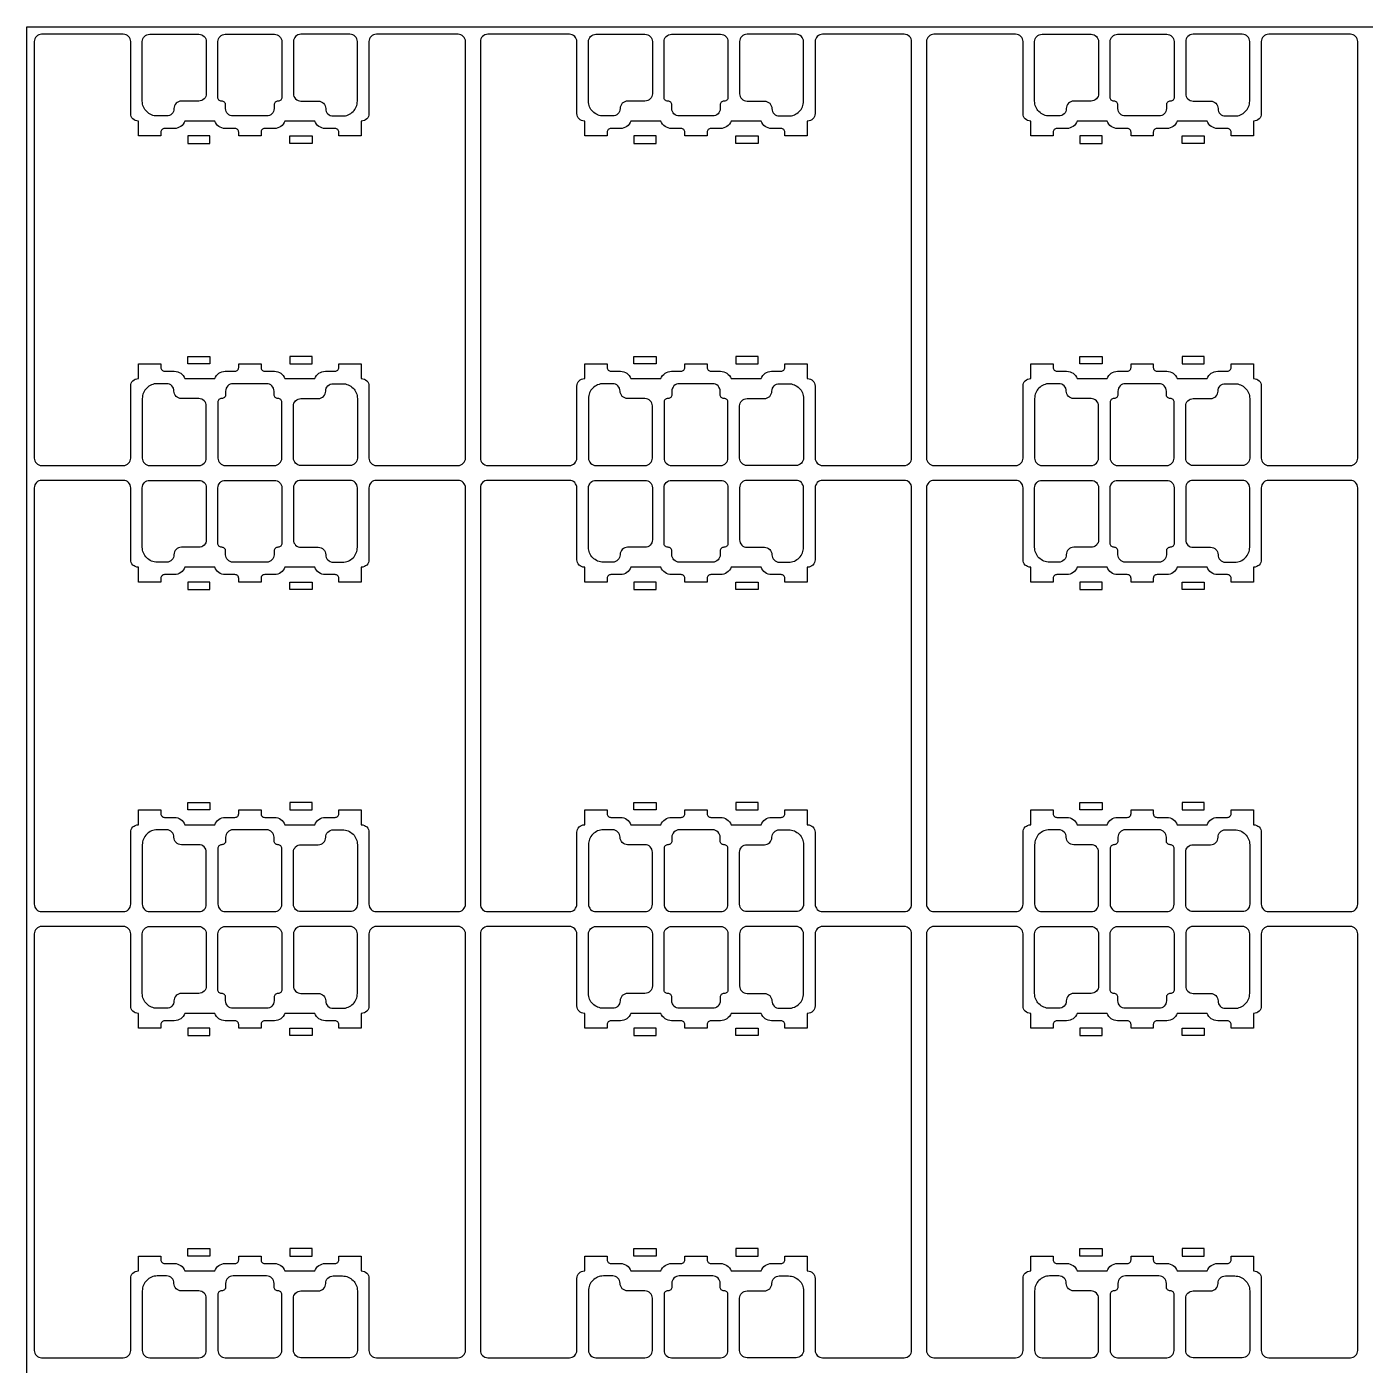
# Model space of a CAD drawing. Header units: millimetres. Extents: x -75 to 82, y -75 to 75.
# Drawn here: x -75 to 15, y -15 to 75 of the extents above; entities that cross this region are included whole.
import ezdxf

# ---------------------------------------------------------------- set-up
doc = ezdxf.new("R2010")
doc.units = ezdxf.units.MM
doc.layers.add('tc_etch_chemical', color=1, linetype='Continuous')

msp = doc.modelspace()

# ---------------------------------------------------------------- linework, layer by layer
msp.add_lwpolyline([(-75, -75), (-75, 75), (75, 75), (75, -75)], close=True)
at = {"layer": 'tc_etch_chemical'}
for points in [[(-74.5, 46, 0.414214), (-74, 45.5), (-68.51, 45.5, 0.414214), (-68.01, 46), (-68.01, 50.839, -0.414214), (-67.51, 51.339), (-67.48, 51.339), (-67.48, 52.339), (-65.98, 52.339), (-65.98, 52.089, 0.414214), (-65.73, 51.839), (-65.08, 51.839, -0.317837), (-64.373, 51.339), (-62.357, 51.339, -0.317837), (-61.65, 51.839), (-61, 51.839, 0.414214), (-60.75, 52.089), (-60.75, 52.339), (-59.25, 52.339), (-59.25, 52.089, 0.414214), (-59, 51.839), (-58.35, 51.839, -0.317838), (-57.643, 51.339), (-55.627, 51.339, -0.317837), (-54.92, 51.839), (-54.27, 51.839, 0.414214), (-54.02, 52.089), (-54.02, 52.339), (-52.52, 52.339), (-52.52, 51.339), (-52.49, 51.339, -0.414214), (-51.99, 50.839), (-51.99, 46, 0.414214), (-51.49, 45.5), (-46, 45.5, 0.414214), (-45.5, 46), (-45.5, 74, 0.414214), (-46, 74.5), (-51.49, 74.5, 0.414214), (-51.99, 74), (-51.99, 69.161, -0.414214), (-52.49, 68.661), (-52.52, 68.661), (-52.52, 67.661), (-54.02, 67.661), (-54.02, 67.911, 0.414214), (-54.27, 68.161), (-54.92, 68.161, -0.317837), (-55.627, 68.661), (-57.643, 68.661, -0.317838), (-58.35, 68.161), (-59, 68.161, 0.414214), (-59.25, 67.911), (-59.25, 67.661), (-60.75, 67.661), (-60.75, 67.911, 0.414214), (-61, 68.161), (-61.65, 68.161, -0.317837), (-62.357, 68.661), (-64.373, 68.661, -0.317837), (-65.08, 68.161), (-65.73, 68.161, 0.414214), (-65.98, 67.911), (-65.98, 67.661), (-67.48, 67.661), (-67.48, 68.661), (-67.51, 68.661, -0.414214), (-68.01, 69.161), (-68.01, 74, 0.414214), (-68.51, 74.5), (-74, 74.5, 0.414214), (-74.5, 74)], [(-67.23, 74, -0.414214), (-66.73, 74.5), (-63.43, 74.5, -0.414213), (-62.93, 74), (-62.93, 70.5, -0.414214), (-63.43, 70), (-64.601, 70, 0.414214), (-65.101, 69.5, -0.414214), (-65.601, 69), (-66.23, 69, -0.414214), (-67.23, 70)], [(-61.879, 70), (-61.9, 70, -0.414214), (-62.15, 70.25), (-62.15, 74, -0.414214), (-61.65, 74.5), (-58.35, 74.5, -0.414213), (-57.85, 74), (-57.85, 70.25, -0.414214), (-58.1, 70), (-58.121, 70, 0.414214), (-58.371, 69.75), (-58.371, 69.5, -0.414214), (-58.871, 69), (-61.129, 69, -0.414214), (-61.629, 69.5), (-61.629, 69.75, 0.414214)], [(-52.77, 74, 0.414214), (-53.27, 74.5), (-56.57, 74.5, 0.414213), (-57.07, 74), (-57.07, 70.5, 0.414214), (-56.57, 70), (-55.399, 70, -0.414214), (-54.899, 69.5, 0.414214), (-54.399, 69), (-53.77, 69, 0.414214), (-52.77, 70)], [(-44.5, 46, 0.414214), (-44, 45.5), (-38.51, 45.5, 0.414214), (-38.01, 46), (-38.01, 50.839, -0.414214), (-37.51, 51.339), (-37.48, 51.339), (-37.48, 52.339), (-35.98, 52.339), (-35.98, 52.089, 0.414214), (-35.73, 51.839), (-35.08, 51.839, -0.317837), (-34.373, 51.339), (-32.357, 51.339, -0.317837), (-31.65, 51.839), (-31, 51.839, 0.414214), (-30.75, 52.089), (-30.75, 52.339), (-29.25, 52.339), (-29.25, 52.089, 0.414214), (-29, 51.839), (-28.35, 51.839, -0.317838), (-27.643, 51.339), (-25.627, 51.339, -0.317837), (-24.92, 51.839), (-24.27, 51.839, 0.414214), (-24.02, 52.089), (-24.02, 52.339), (-22.52, 52.339), (-22.52, 51.339), (-22.49, 51.339, -0.414214), (-21.99, 50.839), (-21.99, 46, 0.414214), (-21.49, 45.5), (-16, 45.5, 0.414214), (-15.5, 46), (-15.5, 74, 0.414214), (-16, 74.5), (-21.49, 74.5, 0.414214), (-21.99, 74), (-21.99, 69.161, -0.414214), (-22.49, 68.661), (-22.52, 68.661), (-22.52, 67.661), (-24.02, 67.661), (-24.02, 67.911, 0.414214), (-24.27, 68.161), (-24.92, 68.161, -0.317837), (-25.627, 68.661), (-27.643, 68.661, -0.317838), (-28.35, 68.161), (-29, 68.161, 0.414214), (-29.25, 67.911), (-29.25, 67.661), (-30.75, 67.661), (-30.75, 67.911, 0.414214), (-31, 68.161), (-31.65, 68.161, -0.317837), (-32.357, 68.661), (-34.373, 68.661, -0.317837), (-35.08, 68.161), (-35.73, 68.161, 0.414214), (-35.98, 67.911), (-35.98, 67.661), (-37.48, 67.661), (-37.48, 68.661), (-37.51, 68.661, -0.414214), (-38.01, 69.161), (-38.01, 74, 0.414214), (-38.51, 74.5), (-44, 74.5, 0.414214), (-44.5, 74)], [(-37.23, 74, -0.414214), (-36.73, 74.5), (-33.43, 74.5, -0.414213), (-32.93, 74), (-32.93, 70.5, -0.414214), (-33.43, 70), (-34.601, 70, 0.414214), (-35.101, 69.5, -0.414214), (-35.601, 69), (-36.23, 69, -0.414214), (-37.23, 70)], [(-31.879, 70), (-31.9, 70, -0.414214), (-32.15, 70.25), (-32.15, 74, -0.414214), (-31.65, 74.5), (-28.35, 74.5, -0.414213), (-27.85, 74), (-27.85, 70.25, -0.414214), (-28.1, 70), (-28.121, 70, 0.414214), (-28.371, 69.75), (-28.371, 69.5, -0.414214), (-28.871, 69), (-31.129, 69, -0.414214), (-31.629, 69.5), (-31.629, 69.75, 0.414214)], [(-22.77, 74, 0.414214), (-23.27, 74.5), (-26.57, 74.5, 0.414213), (-27.07, 74), (-27.07, 70.5, 0.414214), (-26.57, 70), (-25.399, 70, -0.414214), (-24.899, 69.5, 0.414214), (-24.399, 69), (-23.77, 69, 0.414214), (-22.77, 70)], [(-14.5, 46, 0.414214), (-14, 45.5), (-8.51, 45.5, 0.414214), (-8.01, 46), (-8.01, 50.839, -0.414214), (-7.51, 51.339), (-7.48, 51.339), (-7.48, 52.339), (-5.98, 52.339), (-5.98, 52.089, 0.414214), (-5.73, 51.839), (-5.08, 51.839, -0.317837), (-4.373, 51.339), (-2.357, 51.339, -0.317837), (-1.65, 51.839), (-1, 51.839, 0.414214), (-0.75, 52.089), (-0.75, 52.339), (0.75, 52.339), (0.75, 52.089, 0.414214), (1, 51.839), (1.65, 51.839, -0.317838), (2.357, 51.339), (4.373, 51.339, -0.317837), (5.08, 51.839), (5.73, 51.839, 0.414214), (5.98, 52.089), (5.98, 52.339), (7.48, 52.339), (7.48, 51.339), (7.51, 51.339, -0.414214), (8.01, 50.839), (8.01, 46, 0.414214), (8.51, 45.5), (14, 45.5, 0.414214), (14.5, 46), (14.5, 74, 0.414214), (14, 74.5), (8.51, 74.5, 0.414214), (8.01, 74), (8.01, 69.161, -0.414214), (7.51, 68.661), (7.48, 68.661), (7.48, 67.661), (5.98, 67.661), (5.98, 67.911, 0.414214), (5.73, 68.161), (5.08, 68.161, -0.317837), (4.373, 68.661), (2.357, 68.661, -0.317838), (1.65, 68.161), (1, 68.161, 0.414214), (0.75, 67.911), (0.75, 67.661), (-0.75, 67.661), (-0.75, 67.911, 0.414214), (-1, 68.161), (-1.65, 68.161, -0.317837), (-2.357, 68.661), (-4.373, 68.661, -0.317837), (-5.08, 68.161), (-5.73, 68.161, 0.414214), (-5.98, 67.911), (-5.98, 67.661), (-7.48, 67.661), (-7.48, 68.661), (-7.51, 68.661, -0.414214), (-8.01, 69.161), (-8.01, 74, 0.414214), (-8.51, 74.5), (-14, 74.5, 0.414214), (-14.5, 74)], [(-7.23, 74, -0.414214), (-6.73, 74.5), (-3.43, 74.5, -0.414213), (-2.93, 74), (-2.93, 70.5, -0.414214), (-3.43, 70), (-4.601, 70, 0.414214), (-5.101, 69.5, -0.414214), (-5.601, 69), (-6.23, 69, -0.414214), (-7.23, 70)], [(-1.879, 70), (-1.9, 70, -0.414214), (-2.15, 70.25), (-2.15, 74, -0.414214), (-1.65, 74.5), (1.65, 74.5, -0.414213), (2.15, 74), (2.15, 70.25, -0.414214), (1.9, 70), (1.879, 70, 0.414214), (1.629, 69.75), (1.629, 69.5, -0.414214), (1.129, 69), (-1.129, 69, -0.414214), (-1.629, 69.5), (-1.629, 69.75, 0.414214)], [(7.23, 74, 0.414214), (6.73, 74.5), (3.43, 74.5, 0.414213), (2.93, 74), (2.93, 70.5, 0.414214), (3.43, 70), (4.601, 70, -0.414214), (5.101, 69.5, 0.414214), (5.601, 69), (6.23, 69, 0.414214), (7.23, 70)], [(-67.23, 46, 0.414214), (-66.73, 45.5), (-63.43, 45.5, 0.414213), (-62.93, 46), (-62.93, 49.5, 0.414214), (-63.43, 50), (-64.601, 50, -0.414214), (-65.101, 50.5, 0.414214), (-65.601, 51), (-66.23, 51, 0.414214), (-67.23, 50)], [(-61.879, 50), (-61.9, 50, 0.414214), (-62.15, 49.75), (-62.15, 46, 0.414214), (-61.65, 45.5), (-58.35, 45.5, 0.414213), (-57.85, 46), (-57.85, 49.75, 0.414214), (-58.1, 50), (-58.121, 50, -0.414214), (-58.371, 50.25), (-58.371, 50.5, 0.414214), (-58.871, 51), (-61.129, 51, 0.414214), (-61.629, 50.5), (-61.629, 50.25, -0.414214)], [(-52.77, 46, -0.414214), (-53.27, 45.5), (-56.57, 45.5, -0.414213), (-57.07, 46), (-57.07, 49.5, -0.414214), (-56.57, 50), (-55.399, 50, 0.414214), (-54.899, 50.5, -0.414214), (-54.399, 51), (-53.77, 51, -0.414214), (-52.77, 50)], [(-37.23, 46, 0.414214), (-36.73, 45.5), (-33.43, 45.5, 0.414213), (-32.93, 46), (-32.93, 49.5, 0.414214), (-33.43, 50), (-34.601, 50, -0.414214), (-35.101, 50.5, 0.414214), (-35.601, 51), (-36.23, 51, 0.414214), (-37.23, 50)], [(-31.879, 50), (-31.9, 50, 0.414214), (-32.15, 49.75), (-32.15, 46, 0.414214), (-31.65, 45.5), (-28.35, 45.5, 0.414213), (-27.85, 46), (-27.85, 49.75, 0.414214), (-28.1, 50), (-28.121, 50, -0.414214), (-28.371, 50.25), (-28.371, 50.5, 0.414214), (-28.871, 51), (-31.129, 51, 0.414214), (-31.629, 50.5), (-31.629, 50.25, -0.414214)], [(-22.77, 46, -0.414214), (-23.27, 45.5), (-26.57, 45.5, -0.414213), (-27.07, 46), (-27.07, 49.5, -0.414214), (-26.57, 50), (-25.399, 50, 0.414214), (-24.899, 50.5, -0.414214), (-24.399, 51), (-23.77, 51, -0.414214), (-22.77, 50)], [(-7.23, 46, 0.414214), (-6.73, 45.5), (-3.43, 45.5, 0.414213), (-2.93, 46), (-2.93, 49.5, 0.414214), (-3.43, 50), (-4.601, 50, -0.414214), (-5.101, 50.5, 0.414214), (-5.601, 51), (-6.23, 51, 0.414214), (-7.23, 50)], [(-1.879, 50), (-1.9, 50, 0.414214), (-2.15, 49.75), (-2.15, 46, 0.414214), (-1.65, 45.5), (1.65, 45.5, 0.414213), (2.15, 46), (2.15, 49.75, 0.414214), (1.9, 50), (1.879, 50, -0.414214), (1.629, 50.25), (1.629, 50.5, 0.414214), (1.129, 51), (-1.129, 51, 0.414214), (-1.629, 50.5), (-1.629, 50.25, -0.414214)], [(7.23, 46, -0.414214), (6.73, 45.5), (3.43, 45.5, -0.414213), (2.93, 46), (2.93, 49.5, -0.414214), (3.43, 50), (4.601, 50, 0.414214), (5.101, 50.5, -0.414214), (5.601, 51), (6.23, 51, -0.414214), (7.23, 50)], [(-74.5, 16, 0.414214), (-74, 15.5), (-68.51, 15.5, 0.414214), (-68.01, 16), (-68.01, 20.839, -0.414214), (-67.51, 21.339), (-67.48, 21.339), (-67.48, 22.339), (-65.98, 22.339), (-65.98, 22.089, 0.414214), (-65.73, 21.839), (-65.08, 21.839, -0.317837), (-64.373, 21.339), (-62.357, 21.339, -0.317837), (-61.65, 21.839), (-61, 21.839, 0.414214), (-60.75, 22.089), (-60.75, 22.339), (-59.25, 22.339), (-59.25, 22.089, 0.414214), (-59, 21.839), (-58.35, 21.839, -0.317838), (-57.643, 21.339), (-55.627, 21.339, -0.317837), (-54.92, 21.839), (-54.27, 21.839, 0.414214), (-54.02, 22.089), (-54.02, 22.339), (-52.52, 22.339), (-52.52, 21.339), (-52.49, 21.339, -0.414214), (-51.99, 20.839), (-51.99, 16, 0.414214), (-51.49, 15.5), (-46, 15.5, 0.414214), (-45.5, 16), (-45.5, 44, 0.414214), (-46, 44.5), (-51.49, 44.5, 0.414214), (-51.99, 44), (-51.99, 39.161, -0.414214), (-52.49, 38.661), (-52.52, 38.661), (-52.52, 37.661), (-54.02, 37.661), (-54.02, 37.911, 0.414214), (-54.27, 38.161), (-54.92, 38.161, -0.317837), (-55.627, 38.661), (-57.643, 38.661, -0.317838), (-58.35, 38.161), (-59, 38.161, 0.414214), (-59.25, 37.911), (-59.25, 37.661), (-60.75, 37.661), (-60.75, 37.911, 0.414214), (-61, 38.161), (-61.65, 38.161, -0.317837), (-62.357, 38.661), (-64.373, 38.661, -0.317837), (-65.08, 38.161), (-65.73, 38.161, 0.414214), (-65.98, 37.911), (-65.98, 37.661), (-67.48, 37.661), (-67.48, 38.661), (-67.51, 38.661, -0.414214), (-68.01, 39.161), (-68.01, 44, 0.414214), (-68.51, 44.5), (-74, 44.5, 0.414214), (-74.5, 44)], [(-67.23, 44, -0.414214), (-66.73, 44.5), (-63.43, 44.5, -0.414213), (-62.93, 44), (-62.93, 40.5, -0.414214), (-63.43, 40), (-64.601, 40, 0.414214), (-65.101, 39.5, -0.414214), (-65.601, 39), (-66.23, 39, -0.414214), (-67.23, 40)], [(-61.879, 40), (-61.9, 40, -0.414214), (-62.15, 40.25), (-62.15, 44, -0.414214), (-61.65, 44.5), (-58.35, 44.5, -0.414213), (-57.85, 44), (-57.85, 40.25, -0.414214), (-58.1, 40), (-58.121, 40, 0.414214), (-58.371, 39.75), (-58.371, 39.5, -0.414214), (-58.871, 39), (-61.129, 39, -0.414214), (-61.629, 39.5), (-61.629, 39.75, 0.414214)], [(-52.77, 44, 0.414214), (-53.27, 44.5), (-56.57, 44.5, 0.414213), (-57.07, 44), (-57.07, 40.5, 0.414214), (-56.57, 40), (-55.399, 40, -0.414214), (-54.899, 39.5, 0.414214), (-54.399, 39), (-53.77, 39, 0.414214), (-52.77, 40)], [(-44.5, 16, 0.414214), (-44, 15.5), (-38.51, 15.5, 0.414214), (-38.01, 16), (-38.01, 20.839, -0.414214), (-37.51, 21.339), (-37.48, 21.339), (-37.48, 22.339), (-35.98, 22.339), (-35.98, 22.089, 0.414214), (-35.73, 21.839), (-35.08, 21.839, -0.317837), (-34.373, 21.339), (-32.357, 21.339, -0.317837), (-31.65, 21.839), (-31, 21.839, 0.414214), (-30.75, 22.089), (-30.75, 22.339), (-29.25, 22.339), (-29.25, 22.089, 0.414214), (-29, 21.839), (-28.35, 21.839, -0.317838), (-27.643, 21.339), (-25.627, 21.339, -0.317837), (-24.92, 21.839), (-24.27, 21.839, 0.414214), (-24.02, 22.089), (-24.02, 22.339), (-22.52, 22.339), (-22.52, 21.339), (-22.49, 21.339, -0.414214), (-21.99, 20.839), (-21.99, 16, 0.414214), (-21.49, 15.5), (-16, 15.5, 0.414214), (-15.5, 16), (-15.5, 44, 0.414214), (-16, 44.5), (-21.49, 44.5, 0.414214), (-21.99, 44), (-21.99, 39.161, -0.414214), (-22.49, 38.661), (-22.52, 38.661), (-22.52, 37.661), (-24.02, 37.661), (-24.02, 37.911, 0.414214), (-24.27, 38.161), (-24.92, 38.161, -0.317837), (-25.627, 38.661), (-27.643, 38.661, -0.317838), (-28.35, 38.161), (-29, 38.161, 0.414214), (-29.25, 37.911), (-29.25, 37.661), (-30.75, 37.661), (-30.75, 37.911, 0.414214), (-31, 38.161), (-31.65, 38.161, -0.317837), (-32.357, 38.661), (-34.373, 38.661, -0.317837), (-35.08, 38.161), (-35.73, 38.161, 0.414214), (-35.98, 37.911), (-35.98, 37.661), (-37.48, 37.661), (-37.48, 38.661), (-37.51, 38.661, -0.414214), (-38.01, 39.161), (-38.01, 44, 0.414214), (-38.51, 44.5), (-44, 44.5, 0.414214), (-44.5, 44)], [(-37.23, 44, -0.414214), (-36.73, 44.5), (-33.43, 44.5, -0.414213), (-32.93, 44), (-32.93, 40.5, -0.414214), (-33.43, 40), (-34.601, 40, 0.414214), (-35.101, 39.5, -0.414214), (-35.601, 39), (-36.23, 39, -0.414214), (-37.23, 40)], [(-31.879, 40), (-31.9, 40, -0.414214), (-32.15, 40.25), (-32.15, 44, -0.414214), (-31.65, 44.5), (-28.35, 44.5, -0.414213), (-27.85, 44), (-27.85, 40.25, -0.414214), (-28.1, 40), (-28.121, 40, 0.414214), (-28.371, 39.75), (-28.371, 39.5, -0.414214), (-28.871, 39), (-31.129, 39, -0.414214), (-31.629, 39.5), (-31.629, 39.75, 0.414214)], [(-22.77, 44, 0.414214), (-23.27, 44.5), (-26.57, 44.5, 0.414213), (-27.07, 44), (-27.07, 40.5, 0.414214), (-26.57, 40), (-25.399, 40, -0.414214), (-24.899, 39.5, 0.414214), (-24.399, 39), (-23.77, 39, 0.414214), (-22.77, 40)], [(-14.5, 16, 0.414214), (-14, 15.5), (-8.51, 15.5, 0.414214), (-8.01, 16), (-8.01, 20.839, -0.414214), (-7.51, 21.339), (-7.48, 21.339), (-7.48, 22.339), (-5.98, 22.339), (-5.98, 22.089, 0.414214), (-5.73, 21.839), (-5.08, 21.839, -0.317837), (-4.373, 21.339), (-2.357, 21.339, -0.317837), (-1.65, 21.839), (-1, 21.839, 0.414214), (-0.75, 22.089), (-0.75, 22.339), (0.75, 22.339), (0.75, 22.089, 0.414214), (1, 21.839), (1.65, 21.839, -0.317838), (2.357, 21.339), (4.373, 21.339, -0.317837), (5.08, 21.839), (5.73, 21.839, 0.414214), (5.98, 22.089), (5.98, 22.339), (7.48, 22.339), (7.48, 21.339), (7.51, 21.339, -0.414214), (8.01, 20.839), (8.01, 16, 0.414214), (8.51, 15.5), (14, 15.5, 0.414214), (14.5, 16), (14.5, 44, 0.414214), (14, 44.5), (8.51, 44.5, 0.414214), (8.01, 44), (8.01, 39.161, -0.414214), (7.51, 38.661), (7.48, 38.661), (7.48, 37.661), (5.98, 37.661), (5.98, 37.911, 0.414214), (5.73, 38.161), (5.08, 38.161, -0.317837), (4.373, 38.661), (2.357, 38.661, -0.317838), (1.65, 38.161), (1, 38.161, 0.414214), (0.75, 37.911), (0.75, 37.661), (-0.75, 37.661), (-0.75, 37.911, 0.414214), (-1, 38.161), (-1.65, 38.161, -0.317837), (-2.357, 38.661), (-4.373, 38.661, -0.317837), (-5.08, 38.161), (-5.73, 38.161, 0.414214), (-5.98, 37.911), (-5.98, 37.661), (-7.48, 37.661), (-7.48, 38.661), (-7.51, 38.661, -0.414214), (-8.01, 39.161), (-8.01, 44, 0.414214), (-8.51, 44.5), (-14, 44.5, 0.414214), (-14.5, 44)], [(-7.23, 44, -0.414214), (-6.73, 44.5), (-3.43, 44.5, -0.414213), (-2.93, 44), (-2.93, 40.5, -0.414214), (-3.43, 40), (-4.601, 40, 0.414214), (-5.101, 39.5, -0.414214), (-5.601, 39), (-6.23, 39, -0.414214), (-7.23, 40)], [(-1.879, 40), (-1.9, 40, -0.414214), (-2.15, 40.25), (-2.15, 44, -0.414214), (-1.65, 44.5), (1.65, 44.5, -0.414213), (2.15, 44), (2.15, 40.25, -0.414214), (1.9, 40), (1.879, 40, 0.414214), (1.629, 39.75), (1.629, 39.5, -0.414214), (1.129, 39), (-1.129, 39, -0.414214), (-1.629, 39.5), (-1.629, 39.75, 0.414214)], [(7.23, 44, 0.414214), (6.73, 44.5), (3.43, 44.5, 0.414213), (2.93, 44), (2.93, 40.5, 0.414214), (3.43, 40), (4.601, 40, -0.414214), (5.101, 39.5, 0.414214), (5.601, 39), (6.23, 39, 0.414214), (7.23, 40)], [(-67.23, 16, 0.414214), (-66.73, 15.5), (-63.43, 15.5, 0.414213), (-62.93, 16), (-62.93, 19.5, 0.414214), (-63.43, 20), (-64.601, 20, -0.414214), (-65.101, 20.5, 0.414214), (-65.601, 21), (-66.23, 21, 0.414214), (-67.23, 20)], [(-61.879, 20), (-61.9, 20, 0.414214), (-62.15, 19.75), (-62.15, 16, 0.414214), (-61.65, 15.5), (-58.35, 15.5, 0.414213), (-57.85, 16), (-57.85, 19.75, 0.414214), (-58.1, 20), (-58.121, 20, -0.414214), (-58.371, 20.25), (-58.371, 20.5, 0.414214), (-58.871, 21), (-61.129, 21, 0.414214), (-61.629, 20.5), (-61.629, 20.25, -0.414214)], [(-52.77, 16, -0.414214), (-53.27, 15.5), (-56.57, 15.5, -0.414213), (-57.07, 16), (-57.07, 19.5, -0.414214), (-56.57, 20), (-55.399, 20, 0.414214), (-54.899, 20.5, -0.414214), (-54.399, 21), (-53.77, 21, -0.414214), (-52.77, 20)], [(-37.23, 16, 0.414214), (-36.73, 15.5), (-33.43, 15.5, 0.414213), (-32.93, 16), (-32.93, 19.5, 0.414214), (-33.43, 20), (-34.601, 20, -0.414214), (-35.101, 20.5, 0.414214), (-35.601, 21), (-36.23, 21, 0.414214), (-37.23, 20)], [(-31.879, 20), (-31.9, 20, 0.414214), (-32.15, 19.75), (-32.15, 16, 0.414214), (-31.65, 15.5), (-28.35, 15.5, 0.414213), (-27.85, 16), (-27.85, 19.75, 0.414214), (-28.1, 20), (-28.121, 20, -0.414214), (-28.371, 20.25), (-28.371, 20.5, 0.414214), (-28.871, 21), (-31.129, 21, 0.414214), (-31.629, 20.5), (-31.629, 20.25, -0.414214)], [(-22.77, 16, -0.414214), (-23.27, 15.5), (-26.57, 15.5, -0.414213), (-27.07, 16), (-27.07, 19.5, -0.414214), (-26.57, 20), (-25.399, 20, 0.414214), (-24.899, 20.5, -0.414214), (-24.399, 21), (-23.77, 21, -0.414214), (-22.77, 20)], [(-7.23, 16, 0.414214), (-6.73, 15.5), (-3.43, 15.5, 0.414213), (-2.93, 16), (-2.93, 19.5, 0.414214), (-3.43, 20), (-4.601, 20, -0.414214), (-5.101, 20.5, 0.414214), (-5.601, 21), (-6.23, 21, 0.414214), (-7.23, 20)], [(-1.879, 20), (-1.9, 20, 0.414214), (-2.15, 19.75), (-2.15, 16, 0.414214), (-1.65, 15.5), (1.65, 15.5, 0.414213), (2.15, 16), (2.15, 19.75, 0.414214), (1.9, 20), (1.879, 20, -0.414214), (1.629, 20.25), (1.629, 20.5, 0.414214), (1.129, 21), (-1.129, 21, 0.414214), (-1.629, 20.5), (-1.629, 20.25, -0.414214)], [(7.23, 16, -0.414214), (6.73, 15.5), (3.43, 15.5, -0.414213), (2.93, 16), (2.93, 19.5, -0.414214), (3.43, 20), (4.601, 20, 0.414214), (5.101, 20.5, -0.414214), (5.601, 21), (6.23, 21, -0.414214), (7.23, 20)], [(-74.5, -14, 0.414214), (-74, -14.5), (-68.51, -14.5, 0.414214), (-68.01, -14), (-68.01, -9.161, -0.414214), (-67.51, -8.661), (-67.48, -8.661), (-67.48, -7.661), (-65.98, -7.661), (-65.98, -7.911, 0.414214), (-65.73, -8.161), (-65.08, -8.161, -0.317837), (-64.373, -8.661), (-62.357, -8.661, -0.317837), (-61.65, -8.161), (-61, -8.161, 0.414214), (-60.75, -7.911), (-60.75, -7.661), (-59.25, -7.661), (-59.25, -7.911, 0.414214), (-59, -8.161), (-58.35, -8.161, -0.317838), (-57.643, -8.661), (-55.627, -8.661, -0.317837), (-54.92, -8.161), (-54.27, -8.161, 0.414214), (-54.02, -7.911), (-54.02, -7.661), (-52.52, -7.661), (-52.52, -8.661), (-52.49, -8.661, -0.414214), (-51.99, -9.161), (-51.99, -14, 0.414214), (-51.49, -14.5), (-46, -14.5, 0.414214), (-45.5, -14), (-45.5, 14, 0.414214), (-46, 14.5), (-51.49, 14.5, 0.414214), (-51.99, 14), (-51.99, 9.161, -0.414214), (-52.49, 8.661), (-52.52, 8.661), (-52.52, 7.661), (-54.02, 7.661), (-54.02, 7.911, 0.414214), (-54.27, 8.161), (-54.92, 8.161, -0.317837), (-55.627, 8.661), (-57.643, 8.661, -0.317838), (-58.35, 8.161), (-59, 8.161, 0.414214), (-59.25, 7.911), (-59.25, 7.661), (-60.75, 7.661), (-60.75, 7.911, 0.414214), (-61, 8.161), (-61.65, 8.161, -0.317837), (-62.357, 8.661), (-64.373, 8.661, -0.317837), (-65.08, 8.161), (-65.73, 8.161, 0.414214), (-65.98, 7.911), (-65.98, 7.661), (-67.48, 7.661), (-67.48, 8.661), (-67.51, 8.661, -0.414214), (-68.01, 9.161), (-68.01, 14, 0.414214), (-68.51, 14.5), (-74, 14.5, 0.414214), (-74.5, 14)], [(-67.23, 14, -0.414214), (-66.73, 14.5), (-63.43, 14.5, -0.414213), (-62.93, 14), (-62.93, 10.5, -0.414214), (-63.43, 10), (-64.601, 10, 0.414214), (-65.101, 9.5, -0.414214), (-65.601, 9), (-66.23, 9, -0.414214), (-67.23, 10)], [(-61.879, 10), (-61.9, 10, -0.414214), (-62.15, 10.25), (-62.15, 14, -0.414214), (-61.65, 14.5), (-58.35, 14.5, -0.414213), (-57.85, 14), (-57.85, 10.25, -0.414214), (-58.1, 10), (-58.121, 10, 0.414214), (-58.371, 9.75), (-58.371, 9.5, -0.414214), (-58.871, 9), (-61.129, 9, -0.414214), (-61.629, 9.5), (-61.629, 9.75, 0.414214)], [(-52.77, 14, 0.414214), (-53.27, 14.5), (-56.57, 14.5, 0.414213), (-57.07, 14), (-57.07, 10.5, 0.414214), (-56.57, 10), (-55.399, 10, -0.414214), (-54.899, 9.5, 0.414214), (-54.399, 9), (-53.77, 9, 0.414214), (-52.77, 10)], [(-44.5, -14, 0.414214), (-44, -14.5), (-38.51, -14.5, 0.414214), (-38.01, -14), (-38.01, -9.161, -0.414214), (-37.51, -8.661), (-37.48, -8.661), (-37.48, -7.661), (-35.98, -7.661), (-35.98, -7.911, 0.414214), (-35.73, -8.161), (-35.08, -8.161, -0.317837), (-34.373, -8.661), (-32.357, -8.661, -0.317837), (-31.65, -8.161), (-31, -8.161, 0.414214), (-30.75, -7.911), (-30.75, -7.661), (-29.25, -7.661), (-29.25, -7.911, 0.414214), (-29, -8.161), (-28.35, -8.161, -0.317838), (-27.643, -8.661), (-25.627, -8.661, -0.317837), (-24.92, -8.161), (-24.27, -8.161, 0.414214), (-24.02, -7.911), (-24.02, -7.661), (-22.52, -7.661), (-22.52, -8.661), (-22.49, -8.661, -0.414214), (-21.99, -9.161), (-21.99, -14, 0.414214), (-21.49, -14.5), (-16, -14.5, 0.414214), (-15.5, -14), (-15.5, 14, 0.414214), (-16, 14.5), (-21.49, 14.5, 0.414214), (-21.99, 14), (-21.99, 9.161, -0.414214), (-22.49, 8.661), (-22.52, 8.661), (-22.52, 7.661), (-24.02, 7.661), (-24.02, 7.911, 0.414214), (-24.27, 8.161), (-24.92, 8.161, -0.317837), (-25.627, 8.661), (-27.643, 8.661, -0.317838), (-28.35, 8.161), (-29, 8.161, 0.414214), (-29.25, 7.911), (-29.25, 7.661), (-30.75, 7.661), (-30.75, 7.911, 0.414214), (-31, 8.161), (-31.65, 8.161, -0.317837), (-32.357, 8.661), (-34.373, 8.661, -0.317837), (-35.08, 8.161), (-35.73, 8.161, 0.414214), (-35.98, 7.911), (-35.98, 7.661), (-37.48, 7.661), (-37.48, 8.661), (-37.51, 8.661, -0.414214), (-38.01, 9.161), (-38.01, 14, 0.414214), (-38.51, 14.5), (-44, 14.5, 0.414214), (-44.5, 14)], [(-37.23, 14, -0.414214), (-36.73, 14.5), (-33.43, 14.5, -0.414213), (-32.93, 14), (-32.93, 10.5, -0.414214), (-33.43, 10), (-34.601, 10, 0.414214), (-35.101, 9.5, -0.414214), (-35.601, 9), (-36.23, 9, -0.414214), (-37.23, 10)], [(-31.879, 10), (-31.9, 10, -0.414214), (-32.15, 10.25), (-32.15, 14, -0.414214), (-31.65, 14.5), (-28.35, 14.5, -0.414213), (-27.85, 14), (-27.85, 10.25, -0.414214), (-28.1, 10), (-28.121, 10, 0.414214), (-28.371, 9.75), (-28.371, 9.5, -0.414214), (-28.871, 9), (-31.129, 9, -0.414214), (-31.629, 9.5), (-31.629, 9.75, 0.414214)], [(-22.77, 14, 0.414214), (-23.27, 14.5), (-26.57, 14.5, 0.414213), (-27.07, 14), (-27.07, 10.5, 0.414214), (-26.57, 10), (-25.399, 10, -0.414214), (-24.899, 9.5, 0.414214), (-24.399, 9), (-23.77, 9, 0.414214), (-22.77, 10)], [(-14.5, -14, 0.414214), (-14, -14.5), (-8.51, -14.5, 0.414214), (-8.01, -14), (-8.01, -9.161, -0.414214), (-7.51, -8.661), (-7.48, -8.661), (-7.48, -7.661), (-5.98, -7.661), (-5.98, -7.911, 0.414214), (-5.73, -8.161), (-5.08, -8.161, -0.317837), (-4.373, -8.661), (-2.357, -8.661, -0.317837), (-1.65, -8.161), (-1, -8.161, 0.414214), (-0.75, -7.911), (-0.75, -7.661), (0.75, -7.661), (0.75, -7.911, 0.414214), (1, -8.161), (1.65, -8.161, -0.317838), (2.357, -8.661), (4.373, -8.661, -0.317837), (5.08, -8.161), (5.73, -8.161, 0.414214), (5.98, -7.911), (5.98, -7.661), (7.48, -7.661), (7.48, -8.661), (7.51, -8.661, -0.414214), (8.01, -9.161), (8.01, -14, 0.414214), (8.51, -14.5), (14, -14.5, 0.414214), (14.5, -14), (14.5, 14, 0.414214), (14, 14.5), (8.51, 14.5, 0.414214), (8.01, 14), (8.01, 9.161, -0.414214), (7.51, 8.661), (7.48, 8.661), (7.48, 7.661), (5.98, 7.661), (5.98, 7.911, 0.414214), (5.73, 8.161), (5.08, 8.161, -0.317837), (4.373, 8.661), (2.357, 8.661, -0.317838), (1.65, 8.161), (1, 8.161, 0.414214), (0.75, 7.911), (0.75, 7.661), (-0.75, 7.661), (-0.75, 7.911, 0.414214), (-1, 8.161), (-1.65, 8.161, -0.317837), (-2.357, 8.661), (-4.373, 8.661, -0.317837), (-5.08, 8.161), (-5.73, 8.161, 0.414214), (-5.98, 7.911), (-5.98, 7.661), (-7.48, 7.661), (-7.48, 8.661), (-7.51, 8.661, -0.414214), (-8.01, 9.161), (-8.01, 14, 0.414214), (-8.51, 14.5), (-14, 14.5, 0.414214), (-14.5, 14)], [(-7.23, 14, -0.414214), (-6.73, 14.5), (-3.43, 14.5, -0.414213), (-2.93, 14), (-2.93, 10.5, -0.414214), (-3.43, 10), (-4.601, 10, 0.414214), (-5.101, 9.5, -0.414214), (-5.601, 9), (-6.23, 9, -0.414214), (-7.23, 10)], [(-1.879, 10), (-1.9, 10, -0.414214), (-2.15, 10.25), (-2.15, 14, -0.414214), (-1.65, 14.5), (1.65, 14.5, -0.414213), (2.15, 14), (2.15, 10.25, -0.414214), (1.9, 10), (1.879, 10, 0.414214), (1.629, 9.75), (1.629, 9.5, -0.414214), (1.129, 9), (-1.129, 9, -0.414214), (-1.629, 9.5), (-1.629, 9.75, 0.414214)], [(7.23, 14, 0.414214), (6.73, 14.5), (3.43, 14.5, 0.414213), (2.93, 14), (2.93, 10.5, 0.414214), (3.43, 10), (4.601, 10, -0.414214), (5.101, 9.5, 0.414214), (5.601, 9), (6.23, 9, 0.414214), (7.23, 10)], [(-67.23, -14, 0.414214), (-66.73, -14.5), (-63.43, -14.5, 0.414213), (-62.93, -14), (-62.93, -10.5, 0.414214), (-63.43, -10), (-64.601, -10, -0.414214), (-65.101, -9.5, 0.414214), (-65.601, -9), (-66.23, -9, 0.414214), (-67.23, -10)], [(-61.879, -10), (-61.9, -10, 0.414214), (-62.15, -10.25), (-62.15, -14, 0.414214), (-61.65, -14.5), (-58.35, -14.5, 0.414213), (-57.85, -14), (-57.85, -10.25, 0.414214), (-58.1, -10), (-58.121, -10, -0.414214), (-58.371, -9.75), (-58.371, -9.5, 0.414214), (-58.871, -9), (-61.129, -9, 0.414214), (-61.629, -9.5), (-61.629, -9.75, -0.414214)], [(-52.77, -14, -0.414214), (-53.27, -14.5), (-56.57, -14.5, -0.414213), (-57.07, -14), (-57.07, -10.5, -0.414214), (-56.57, -10), (-55.399, -10, 0.414214), (-54.899, -9.5, -0.414214), (-54.399, -9), (-53.77, -9, -0.414214), (-52.77, -10)], [(-37.23, -14, 0.414214), (-36.73, -14.5), (-33.43, -14.5, 0.414213), (-32.93, -14), (-32.93, -10.5, 0.414214), (-33.43, -10), (-34.601, -10, -0.414214), (-35.101, -9.5, 0.414214), (-35.601, -9), (-36.23, -9, 0.414214), (-37.23, -10)], [(-31.879, -10), (-31.9, -10, 0.414214), (-32.15, -10.25), (-32.15, -14, 0.414214), (-31.65, -14.5), (-28.35, -14.5, 0.414213), (-27.85, -14), (-27.85, -10.25, 0.414214), (-28.1, -10), (-28.121, -10, -0.414214), (-28.371, -9.75), (-28.371, -9.5, 0.414214), (-28.871, -9), (-31.129, -9, 0.414214), (-31.629, -9.5), (-31.629, -9.75, -0.414214)], [(-22.77, -14, -0.414214), (-23.27, -14.5), (-26.57, -14.5, -0.414213), (-27.07, -14), (-27.07, -10.5, -0.414214), (-26.57, -10), (-25.399, -10, 0.414214), (-24.899, -9.5, -0.414214), (-24.399, -9), (-23.77, -9, -0.414214), (-22.77, -10)], [(-7.23, -14, 0.414214), (-6.73, -14.5), (-3.43, -14.5, 0.414213), (-2.93, -14), (-2.93, -10.5, 0.414214), (-3.43, -10), (-4.601, -10, -0.414214), (-5.101, -9.5, 0.414214), (-5.601, -9), (-6.23, -9, 0.414214), (-7.23, -10)], [(-1.879, -10), (-1.9, -10, 0.414214), (-2.15, -10.25), (-2.15, -14, 0.414214), (-1.65, -14.5), (1.65, -14.5, 0.414213), (2.15, -14), (2.15, -10.25, 0.414214), (1.9, -10), (1.879, -10, -0.414214), (1.629, -9.75), (1.629, -9.5, 0.414214), (1.129, -9), (-1.129, -9, 0.414214), (-1.629, -9.5), (-1.629, -9.75, -0.414214)], [(7.23, -14, -0.414214), (6.73, -14.5), (3.43, -14.5, -0.414213), (2.93, -14), (2.93, -10.5, -0.414214), (3.43, -10), (4.601, -10, 0.414214), (5.101, -9.5, -0.414214), (5.601, -9), (6.23, -9, -0.414214), (7.23, -10)]]:
    msp.add_lwpolyline(points, format="xyb", close=True, dxfattribs=at)
for points in [[(-62.68, 67.661), (-64.18, 67.661), (-64.18, 67.161), (-62.68, 67.161)], [(-57.32, 67.661), (-55.82, 67.661), (-55.82, 67.161), (-57.32, 67.161)], [(-32.68, 67.661), (-34.18, 67.661), (-34.18, 67.161), (-32.68, 67.161)], [(-27.32, 67.661), (-25.82, 67.661), (-25.82, 67.161), (-27.32, 67.161)], [(-2.68, 67.661), (-4.18, 67.661), (-4.18, 67.161), (-2.68, 67.161)], [(2.68, 67.661), (4.18, 67.661), (4.18, 67.161), (2.68, 67.161)], [(-62.68, 52.339), (-64.18, 52.339), (-64.18, 52.839), (-62.68, 52.839)], [(-57.32, 52.339), (-55.82, 52.339), (-55.82, 52.839), (-57.32, 52.839)], [(-32.68, 52.339), (-34.18, 52.339), (-34.18, 52.839), (-32.68, 52.839)], [(-27.32, 52.339), (-25.82, 52.339), (-25.82, 52.839), (-27.32, 52.839)], [(-2.68, 52.339), (-4.18, 52.339), (-4.18, 52.839), (-2.68, 52.839)], [(2.68, 52.339), (4.18, 52.339), (4.18, 52.839), (2.68, 52.839)], [(-62.68, 37.661), (-64.18, 37.661), (-64.18, 37.161), (-62.68, 37.161)], [(-57.32, 37.661), (-55.82, 37.661), (-55.82, 37.161), (-57.32, 37.161)], [(-32.68, 37.661), (-34.18, 37.661), (-34.18, 37.161), (-32.68, 37.161)], [(-27.32, 37.661), (-25.82, 37.661), (-25.82, 37.161), (-27.32, 37.161)], [(-2.68, 37.661), (-4.18, 37.661), (-4.18, 37.161), (-2.68, 37.161)], [(2.68, 37.661), (4.18, 37.661), (4.18, 37.161), (2.68, 37.161)], [(-62.68, 22.339), (-64.18, 22.339), (-64.18, 22.839), (-62.68, 22.839)], [(-57.32, 22.339), (-55.82, 22.339), (-55.82, 22.839), (-57.32, 22.839)], [(-32.68, 22.339), (-34.18, 22.339), (-34.18, 22.839), (-32.68, 22.839)], [(-27.32, 22.339), (-25.82, 22.339), (-25.82, 22.839), (-27.32, 22.839)], [(-2.68, 22.339), (-4.18, 22.339), (-4.18, 22.839), (-2.68, 22.839)], [(2.68, 22.339), (4.18, 22.339), (4.18, 22.839), (2.68, 22.839)], [(-62.68, 7.661), (-64.18, 7.661), (-64.18, 7.161), (-62.68, 7.161)], [(-57.32, 7.661), (-55.82, 7.661), (-55.82, 7.161), (-57.32, 7.161)], [(-32.68, 7.661), (-34.18, 7.661), (-34.18, 7.161), (-32.68, 7.161)], [(-27.32, 7.661), (-25.82, 7.661), (-25.82, 7.161), (-27.32, 7.161)], [(-2.68, 7.661), (-4.18, 7.661), (-4.18, 7.161), (-2.68, 7.161)], [(2.68, 7.661), (4.18, 7.661), (4.18, 7.161), (2.68, 7.161)], [(-62.68, -7.661), (-64.18, -7.661), (-64.18, -7.161), (-62.68, -7.161)], [(-57.32, -7.661), (-55.82, -7.661), (-55.82, -7.161), (-57.32, -7.161)], [(-32.68, -7.661), (-34.18, -7.661), (-34.18, -7.161), (-32.68, -7.161)], [(-27.32, -7.661), (-25.82, -7.661), (-25.82, -7.161), (-27.32, -7.161)], [(-2.68, -7.661), (-4.18, -7.661), (-4.18, -7.161), (-2.68, -7.161)], [(2.68, -7.661), (4.18, -7.661), (4.18, -7.161), (2.68, -7.161)]]:
    msp.add_lwpolyline(points, close=True, dxfattribs=at)

doc.saveas('drawing.dxf')
